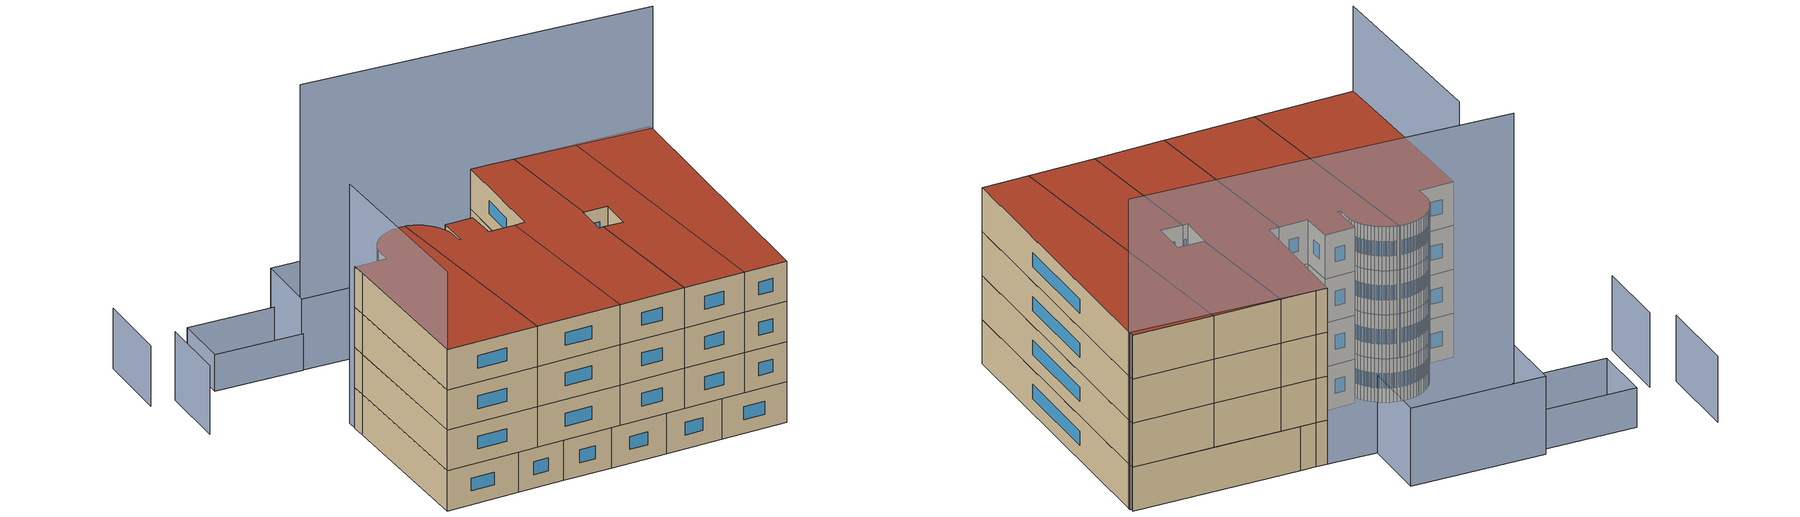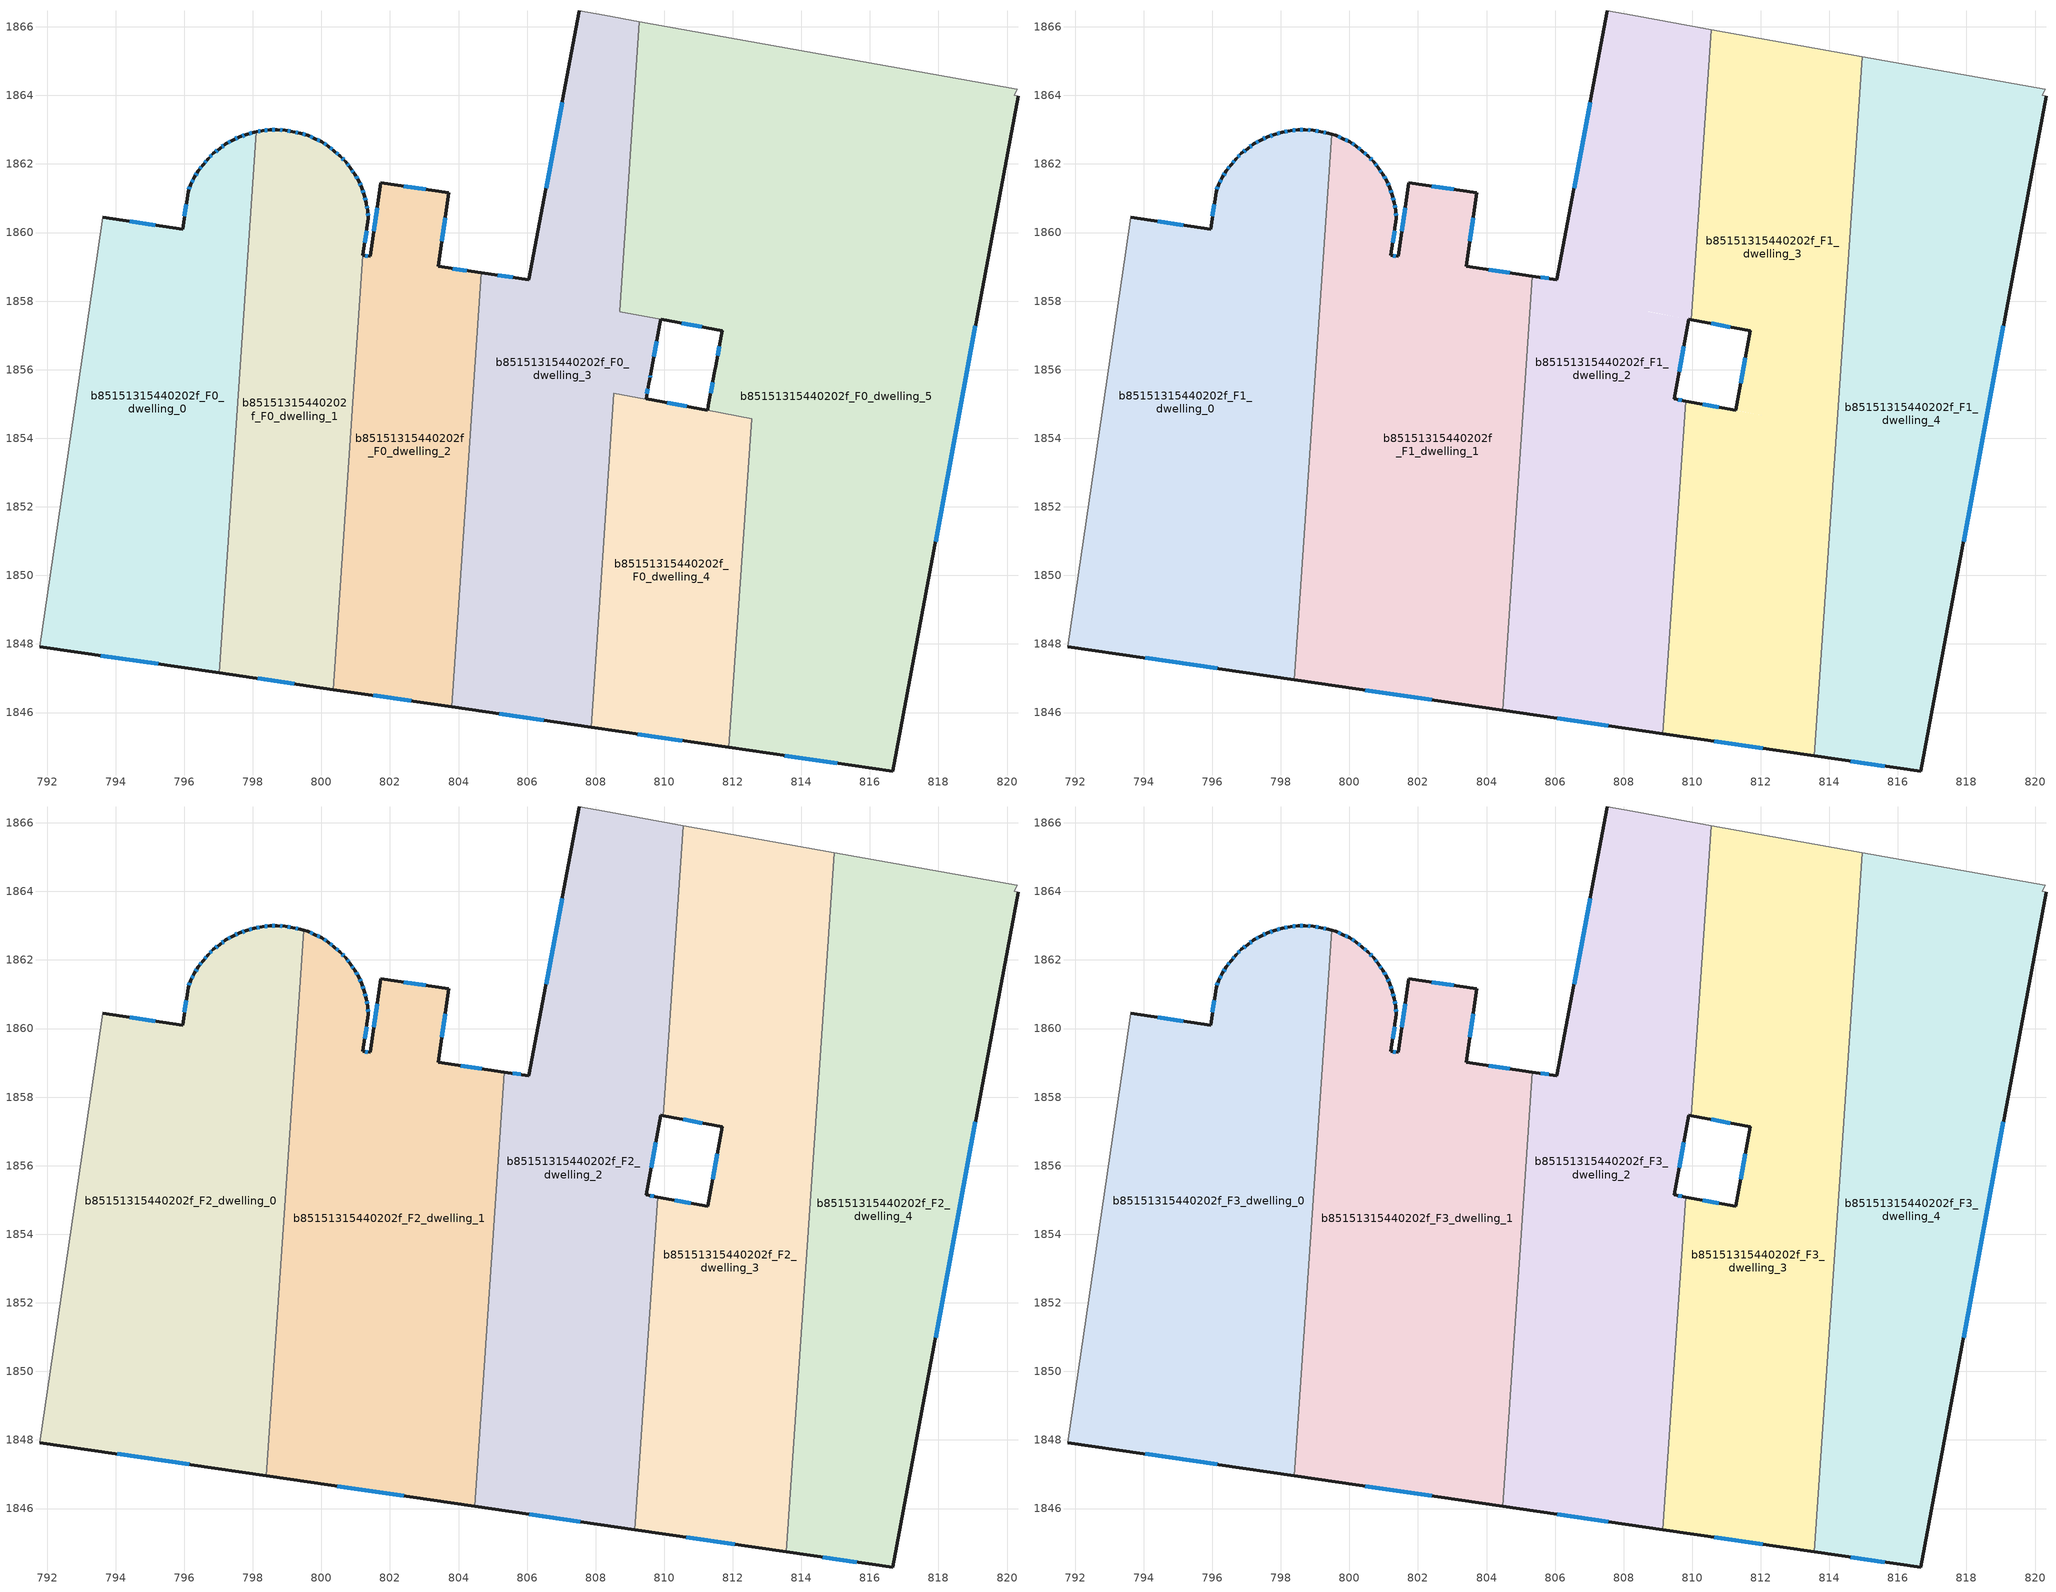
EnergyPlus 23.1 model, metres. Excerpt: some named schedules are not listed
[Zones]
b85151315440202f_F0_dwelling_0
 floor ground (EU_floor_Construction): 798.1,1862.94 797.02,1847.16 791.79,1847.92 793.48,1859.44 793.62,1860.44 795.95,1860.1 796.11,1861.19 796.19,1861.41 796.29,1861.61 796.41,1861.8 796.55,1861.98 796.69,1862.15 796.85,1862.31 797.03,1862.45 797.22,1862.58 797.41,1862.7 797.61,1862.79 797.83,1862.86 798.04,1862.93 z0
 wall outside (EU_wall_Construction): 798.1,1862.94 798.04,1862.93 797.83,1862.86 797.61,1862.79 797.41,1862.7 797.22,1862.58 797.03,1862.45 796.85,1862.31 796.69,1862.15 796.55,1861.98 796.41,1861.8 796.29,1861.61 796.19,1861.41 796.11,1861.19 795.95,1860.1 793.62,1860.44 / 791.79,1847.92 797.02,1847.16 z0:3
 wall to b85151315440202f_F0_dwelling_1 (EU_wall_Construction): 797.02,1847.16 798.1,1862.94 z0:3
 wall adiabatic (EU_wall_Construction): 793.62,1860.44 793.48,1859.44 791.79,1847.92 z0:3
 window (EU_Window_Construction): 796.06,1860.82 796,1860.47 / 796.16,1861.33 796.14,1861.27 / 796.26,1861.54 796.22,1861.47 / 796.37,1861.73 796.33,1861.67 / 796.5,1861.92 796.46,1861.86 / 796.64,1862.1 796.6,1862.04 / 796.8,1862.25 796.75,1862.21 / 796.97,1862.4 796.91,1862.36 / 797.15,1862.54 797.09,1862.5 / 797.35,1862.66 797.28,1862.62 / 797.55,1862.76 797.48,1862.73 / 797.76,1862.84 797.69,1862.82 / 797.97,1862.91 797.9,1862.89 / 793.57,1847.66 795.24,1847.42 / 795.16,1860.22 794.42,1860.33 z1.02:1.98
b85151315440202f_F0_dwelling_1
 floor ground (EU_floor_Construction): 800.55,1862.23 800.7,1862.06 800.85,1861.89 800.97,1861.7 801.08,1861.51 801.18,1861.3 801.25,1861.08 801.31,1860.87 801.31,1860.82 801.35,1860.64 801.37,1860.42 801.21,1859.33 800.34,1846.67 797.02,1847.16 798.1,1862.94 798.27,1862.97 798.49,1863 798.72,1863 798.94,1862.98 799.17,1862.95 799.39,1862.9 799.6,1862.83 799.81,1862.74 800.02,1862.64 800.2,1862.51 800.38,1862.38 z0
 wall outside (EU_wall_Construction): 801.21,1859.33 801.37,1860.42 801.35,1860.64 801.31,1860.82 801.31,1860.87 801.25,1861.08 801.18,1861.3 801.08,1861.51 800.97,1861.7 800.85,1861.89 800.7,1862.06 800.55,1862.23 800.38,1862.38 800.2,1862.51 800.02,1862.64 799.81,1862.74 799.6,1862.83 799.39,1862.9 799.17,1862.95 798.94,1862.98 798.72,1863 798.49,1863 798.27,1862.97 798.1,1862.94 / 797.02,1847.16 800.34,1846.67 z0:3
 wall to b85151315440202f_F0_dwelling_2 (EU_wall_Construction): 800.34,1846.67 801.21,1859.33 z0:3
 window (EU_Window_Construction): 798.41,1862.99 798.34,1862.98 / 798.64,1863 798.57,1863 / 798.86,1862.99 798.79,1862.99 / 799.09,1862.96 799.02,1862.97 / 799.32,1862.92 799.24,1862.93 / 799.53,1862.86 799.46,1862.88 / 799.74,1862.77 799.67,1862.8 / 799.95,1862.67 799.88,1862.71 / 800.14,1862.56 800.08,1862.6 / 800.32,1862.42 800.26,1862.47 / 800.49,1862.28 800.44,1862.33 / 800.65,1862.12 800.6,1862.17 / 800.8,1861.95 800.75,1862 / 800.93,1861.76 800.89,1861.82 / 801.05,1861.57 801.01,1861.64 / 801.15,1861.37 801.12,1861.44 / 801.23,1861.16 801.2,1861.23 / 801.29,1860.94 801.27,1861.01 / 801.34,1860.71 801.33,1860.76 / 801.36,1860.49 801.36,1860.57 / 801.27,1859.7 801.32,1860.05 / 798.15,1846.99 799.21,1846.84 / 798.21,1862.96 798.16,1862.95 z1.02:1.98
b85151315440202f_F0_dwelling_2
 floor ground (EU_floor_Construction): 803.72,1861.17 803.41,1859.01 804.67,1858.83 803.8,1846.17 800.34,1846.67 801.21,1859.33 801.42,1859.3 801.73,1861.46 z0
 wall outside (EU_wall_Construction): 804.67,1858.83 803.41,1859.01 803.72,1861.17 801.73,1861.46 801.42,1859.3 801.21,1859.33 / 800.34,1846.67 803.8,1846.17 z0:3
 wall to b85151315440202f_F0_dwelling_3 (EU_wall_Construction): 803.8,1846.17 804.67,1858.83 z0:3
 window (EU_Window_Construction): 801.62,1860.72 801.52,1860.04 / 803.04,1861.26 802.41,1861.36 / 803.51,1859.75 803.61,1860.43 / 804.24,1858.89 803.84,1858.95 / 801.52,1846.5 802.62,1846.34 / 801.35,1859.31 801.28,1859.32 z1.02:1.98
b85151315440202f_F0_dwelling_3
 floor ground (EU_floor_Construction): 809.28,1866.15 808.7,1857.7 809.9,1857.47 809.88,1857.32 809.61,1855.89 809.57,1855.72 809.55,1855.59 809.47,1855.14 808.53,1855.32 807.86,1845.57 803.8,1846.17 804.67,1858.83 806.05,1858.63 807.52,1866.47 808.26,1866.33 z0
 wall outside (EU_wall_Construction): 803.8,1846.17 807.86,1845.57 / 807.52,1866.47 806.05,1858.63 804.67,1858.83 / 809.47,1855.15 809.55,1855.59 809.57,1855.72 809.61,1855.89 809.88,1857.32 809.9,1857.47 z0:3
 wall to b85151315440202f_F0_dwelling_4 (EU_wall_Construction): 807.86,1845.57 808.53,1855.32 809.47,1855.14 z0:3
 wall adiabatic (EU_wall_Construction): 809.28,1866.15 808.26,1866.33 807.52,1866.47 z0:3
 wall to b85151315440202f_F0_dwelling_5 (EU_wall_Construction): 809.9,1857.47 808.7,1857.7 809.28,1866.15 z0:3
 window (EU_Window_Construction): 805.18,1845.96 806.48,1845.77 / 805.58,1858.7 805.14,1858.76 / 807.02,1863.8 806.55,1861.3 / 809.7,1856.37 809.78,1856.83 / 809.59,1855.77 809.6,1855.83 / 809.5,1855.3 809.52,1855.44 z1.02:1.98
b85151315440202f_F0_dwelling_4
 floor ground (EU_floor_Construction): 812.55,1854.57 811.89,1844.98 807.86,1845.57 808.53,1855.32 809.47,1855.15 z0
 wall outside (EU_wall_Construction): 807.86,1845.57 811.89,1844.98 / 811.26,1854.81 809.47,1855.15 z0:3
 wall to b85151315440202f_F0_dwelling_5 (EU_wall_Construction): 811.89,1844.98 812.55,1854.57 811.26,1854.81 z0:3
 window (EU_Window_Construction): 809.23,1845.37 810.52,1845.18 / 810.65,1854.93 810.08,1855.03 z1.02:1.98
b85151315440202f_F0_dwelling_5
 floor ground (EU_floor_Construction): 820.29,1864.17 820.21,1864 820.32,1863.97 816.67,1844.28 811.89,1844.98 812.55,1854.57 811.26,1854.81 811.29,1854.96 811.48,1855.97 811.5,1856.1 811.67,1856.99 811.7,1857.13 809.91,1857.47 808.7,1857.7 809.28,1866.15 z0
 wall outside (EU_wall_Construction): 809.91,1857.47 811.7,1857.13 811.67,1856.99 811.5,1856.1 811.48,1855.97 811.29,1854.96 811.26,1854.81 / 811.89,1844.98 816.67,1844.28 820.32,1863.97 z0:3
 wall adiabatic (EU_wall_Construction): 820.32,1863.97 820.21,1864 820.29,1864.17 809.28,1866.15 z0:3
 window (EU_Window_Construction): 811.42,1855.63 811.36,1855.31 / 811.61,1856.69 811.56,1856.4 / 810.52,1857.36 811.09,1857.25 / 817.91,1850.98 819.08,1857.28 / 813.52,1844.75 815.04,1844.52 z1.02:1.98
b85151315440202f_F1_dwelling_0
 floor to b85151315440202f_F0_dwelling_0 (EU_floor_Construction): 798.1,1862.94 797.02,1847.16 791.79,1847.92 793.48,1859.44 793.62,1860.44 795.95,1860.1 796.11,1861.19 796.19,1861.41 796.29,1861.61 796.41,1861.8 796.55,1861.98 796.69,1862.15 796.85,1862.31 797.03,1862.45 797.22,1862.58 797.41,1862.7 797.61,1862.79 797.83,1862.86 798.04,1862.93 z3
 floor to b85151315440202f_F0_dwelling_1 (EU_floor_Construction): 799.49,1862.87 798.4,1846.96 797.02,1847.16 798.1,1862.94 798.27,1862.97 798.49,1863 798.72,1863 798.94,1862.98 799.17,1862.95 799.39,1862.9 z3
 wall outside (EU_wall_Construction): 799.49,1862.87 799.39,1862.9 799.17,1862.95 798.94,1862.98 798.72,1863 798.49,1863 798.27,1862.97 798.04,1862.93 797.83,1862.86 797.61,1862.79 797.41,1862.7 797.22,1862.58 797.03,1862.45 796.85,1862.31 796.69,1862.15 796.55,1861.98 796.41,1861.8 796.29,1861.61 796.19,1861.41 796.11,1861.19 795.95,1860.1 793.62,1860.44 / 791.79,1847.92 798.4,1846.96 z3:6
 wall to b85151315440202f_F1_dwelling_1 (EU_wall_Construction): 798.4,1846.96 799.49,1862.87 z3:6
 wall adiabatic (EU_wall_Construction): 793.62,1860.44 793.48,1859.44 791.79,1847.92 z3:6
 window (EU_Window_Construction): 795.16,1860.22 794.42,1860.33 / 796.06,1860.82 796,1860.47 / 796.16,1861.33 796.14,1861.27 / 796.26,1861.54 796.22,1861.47 / 796.37,1861.73 796.33,1861.67 / 796.5,1861.92 796.46,1861.86 / 796.64,1862.1 796.6,1862.04 / 796.8,1862.25 796.75,1862.21 / 796.97,1862.4 796.91,1862.36 / 797.15,1862.54 797.09,1862.5 / 797.35,1862.66 797.28,1862.62 / 797.55,1862.76 797.48,1862.73 / 797.76,1862.84 797.69,1862.82 / 797.97,1862.91 797.9,1862.89 / 798.19,1862.96 798.12,1862.94 / 798.41,1862.99 798.34,1862.98 / 798.64,1863 798.57,1863 / 798.86,1862.99 798.79,1862.99 / 799.09,1862.96 799.02,1862.97 / 799.32,1862.92 799.24,1862.93 / 794.04,1847.59 796.15,1847.28 z4.02:4.98
b85151315440202f_F1_dwelling_1
 floor to b85151315440202f_F0_dwelling_1 (EU_floor_Construction): 800.55,1862.23 800.7,1862.06 800.85,1861.89 800.97,1861.7 801.08,1861.51 801.18,1861.3 801.25,1861.08 801.31,1860.87 801.31,1860.82 801.35,1860.64 801.37,1860.42 801.21,1859.33 800.34,1846.67 798.4,1846.96 799.49,1862.87 799.6,1862.83 799.81,1862.74 800.02,1862.64 800.2,1862.51 800.38,1862.38 z3
 floor to b85151315440202f_F0_dwelling_2 (EU_floor_Construction): 803.72,1861.17 803.41,1859.01 804.67,1858.83 803.8,1846.17 800.34,1846.67 801.21,1859.33 801.42,1859.3 801.73,1861.46 z3
 floor to b85151315440202f_F0_dwelling_3 (EU_floor_Construction): 805.34,1858.73 804.47,1846.07 803.8,1846.17 804.67,1858.83 z3
 wall outside (EU_wall_Construction): 805.34,1858.73 803.41,1859.01 803.72,1861.17 801.73,1861.46 801.42,1859.3 801.21,1859.33 801.37,1860.42 801.35,1860.64 801.31,1860.87 801.25,1861.08 801.18,1861.3 801.08,1861.51 800.97,1861.7 800.85,1861.89 800.7,1862.06 800.55,1862.23 800.38,1862.38 800.2,1862.51 800.02,1862.64 799.81,1862.74 799.6,1862.83 799.49,1862.87 / 798.4,1846.96 804.47,1846.07 z3:6
 wall to b85151315440202f_F1_dwelling_2 (EU_wall_Construction): 804.47,1846.07 805.34,1858.73 z3:6
 window (EU_Window_Construction): 799.74,1862.77 799.67,1862.8 / 799.95,1862.67 799.88,1862.71 / 800.14,1862.56 800.08,1862.6 / 800.32,1862.42 800.26,1862.47 / 800.49,1862.28 800.44,1862.33 / 800.65,1862.12 800.6,1862.17 / 800.8,1861.95 800.75,1862 / 800.93,1861.76 800.89,1861.82 / 801.05,1861.57 801.01,1861.64 / 801.15,1861.37 801.12,1861.44 / 801.23,1861.16 801.2,1861.23 / 801.29,1860.94 801.27,1861.01 / 801.33,1860.72 801.32,1860.79 / 801.36,1860.49 801.36,1860.57 / 801.27,1859.7 801.32,1860.05 / 801.35,1859.31 801.28,1859.32 / 801.62,1860.72 801.52,1860.04 / 803.04,1861.26 802.41,1861.36 / 803.51,1859.75 803.61,1860.43 / 804.68,1858.83 804.06,1858.92 / 800.46,1846.65 802.4,1846.37 z4.02:4.98
b85151315440202f_F1_dwelling_2
 floor to b85151315440202f_F0_dwelling_3 (EU_floor_Construction): 809.28,1866.15 808.7,1857.7 809.9,1857.47 809.88,1857.32 809.61,1855.89 809.57,1855.72 809.55,1855.6 809.47,1855.15 808.53,1855.32 807.87,1845.57 804.47,1846.07 805.34,1858.73 806.05,1858.63 807.52,1866.47 808.26,1866.33 z3
 floor to b85151315440202f_F0_dwelling_4 (EU_floor_Construction): 809.81,1855.08 809.15,1845.38 807.87,1845.57 808.53,1855.32 809.47,1855.15 z3
 floor to b85151315440202f_F0_dwelling_5 (EU_floor_Construction): 810.56,1865.92 809.97,1857.46 809.9,1857.47 808.7,1857.7 809.28,1866.15 z3
 wall outside (EU_wall_Construction): 809.81,1855.08 809.47,1855.15 809.9,1857.47 809.97,1857.46 / 804.47,1846.07 809.15,1845.38 / 807.52,1866.47 806.05,1858.63 805.34,1858.73 z3:6
 wall to b85151315440202f_F1_dwelling_3 (EU_wall_Construction): 809.15,1845.38 809.81,1855.08 / 809.97,1857.46 810.56,1865.92 z3:6
 wall adiabatic (EU_wall_Construction): 810.56,1865.92 808.26,1866.33 807.52,1866.47 z3:6
 window (EU_Window_Construction): 809.62,1855.94 809.76,1856.68 / 809.7,1855.1 809.59,1855.13 / 806.06,1845.84 807.55,1845.62 / 805.81,1858.66 805.58,1858.7 / 807.02,1863.8 806.55,1861.3 z4.02:4.98
b85151315440202f_F1_dwelling_3
 floor to b85151315440202f_F0_dwelling_5 (EU_floor_Construction): 814.96,1865.13 813.56,1844.74 811.89,1844.98 812.55,1854.57 811.26,1854.81 811.29,1854.96 811.48,1855.97 811.49,1856.05 811.7,1857.13 809.97,1857.46 810.56,1865.92 z3
 floor to b85151315440202f_F0_dwelling_4 (EU_floor_Construction): 812.55,1854.57 811.89,1844.98 809.15,1845.38 809.81,1855.08 z3
 wall outside (EU_wall_Construction): 809.97,1857.46 811.7,1857.13 811.26,1854.81 809.81,1855.08 / 809.15,1845.38 813.56,1844.74 z3:6
 wall adiabatic (EU_wall_Construction): 814.96,1865.13 810.56,1865.92 z3:6
 wall to b85151315440202f_F1_dwelling_4 (EU_wall_Construction): 813.56,1844.74 814.96,1865.13 z3:6
 window (EU_Window_Construction): 810.77,1854.9 810.31,1854.99 / 811.55,1856.34 811.41,1855.6 / 810.56,1857.35 811.11,1857.24 / 810.65,1845.16 812.06,1844.96 z4.02:4.98
b85151315440202f_F1_dwelling_4
 floor to b85151315440202f_F0_dwelling_5 (EU_floor_Construction): 820.29,1864.17 820.21,1864 820.32,1863.97 816.67,1844.28 813.56,1844.74 814.96,1865.13 z3
 wall outside (EU_wall_Construction): 813.56,1844.74 816.67,1844.28 820.32,1863.97 z3:6
 wall adiabatic (EU_wall_Construction): 820.32,1863.97 820.21,1864 820.29,1864.17 814.96,1865.13 z3:6
 window (EU_Window_Construction): 817.91,1850.98 819.08,1857.28 / 814.62,1844.58 815.61,1844.44 z4.02:4.98
b85151315440202f_F2_dwelling_0
 floor to b85151315440202f_F1_dwelling_0 (EU_floor_Construction): 799.49,1862.87 798.4,1846.96 791.79,1847.92 793.48,1859.44 793.62,1860.44 795.95,1860.1 796.11,1861.19 796.19,1861.41 796.29,1861.61 796.41,1861.8 796.55,1861.98 796.69,1862.15 796.85,1862.31 797.03,1862.45 797.22,1862.58 797.41,1862.7 797.61,1862.79 797.83,1862.86 798.04,1862.93 798.27,1862.97 798.49,1863 798.72,1863 798.94,1862.98 799.17,1862.95 799.39,1862.9 z6
 wall outside (EU_wall_Construction): 799.49,1862.87 799.39,1862.9 799.17,1862.95 798.94,1862.98 798.72,1863 798.49,1863 798.27,1862.97 798.04,1862.93 797.83,1862.86 797.61,1862.79 797.41,1862.7 797.22,1862.58 797.03,1862.45 796.85,1862.31 796.69,1862.15 796.55,1861.98 796.41,1861.8 796.29,1861.61 796.19,1861.41 796.11,1861.19 795.95,1860.1 793.62,1860.44 / 791.79,1847.92 798.4,1846.96 z6:9
 wall to b85151315440202f_F2_dwelling_1 (EU_wall_Construction): 798.4,1846.96 799.49,1862.87 z6:9
 wall adiabatic (EU_wall_Construction): 793.62,1860.44 793.48,1859.44 791.79,1847.92 z6:9
 window (EU_Window_Construction): 795.16,1860.22 794.42,1860.33 / 796.06,1860.82 796,1860.47 / 796.16,1861.33 796.14,1861.27 / 796.26,1861.54 796.22,1861.47 / 796.37,1861.73 796.33,1861.67 / 796.5,1861.92 796.46,1861.86 / 796.64,1862.1 796.6,1862.04 / 796.8,1862.25 796.75,1862.21 / 796.97,1862.4 796.91,1862.36 / 797.15,1862.54 797.09,1862.5 / 797.35,1862.66 797.28,1862.62 / 797.55,1862.76 797.48,1862.73 / 797.76,1862.84 797.69,1862.82 / 797.97,1862.91 797.9,1862.89 / 798.19,1862.96 798.12,1862.94 / 798.41,1862.99 798.34,1862.98 / 798.64,1863 798.57,1863 / 798.86,1862.99 798.79,1862.99 / 799.09,1862.96 799.02,1862.97 / 799.32,1862.92 799.24,1862.93 / 794.04,1847.59 796.15,1847.28 z7.02:7.98
b85151315440202f_F2_dwelling_1
 floor to b85151315440202f_F1_dwelling_1 (EU_floor_Construction): 803.72,1861.17 803.41,1859.01 805.34,1858.73 804.47,1846.07 798.4,1846.96 799.49,1862.87 799.6,1862.83 799.81,1862.74 800.02,1862.64 800.2,1862.51 800.38,1862.38 800.55,1862.23 800.7,1862.06 800.85,1861.89 800.97,1861.7 801.08,1861.51 801.18,1861.3 801.25,1861.08 801.31,1860.87 801.35,1860.64 801.37,1860.42 801.21,1859.33 801.42,1859.3 801.73,1861.46 z6
 wall outside (EU_wall_Construction): 805.34,1858.73 803.41,1859.01 803.72,1861.17 801.73,1861.46 801.42,1859.3 801.21,1859.33 801.37,1860.42 801.35,1860.64 801.31,1860.87 801.25,1861.08 801.18,1861.3 801.08,1861.51 800.97,1861.7 800.85,1861.89 800.7,1862.06 800.55,1862.23 800.38,1862.38 800.2,1862.51 800.02,1862.64 799.81,1862.74 799.6,1862.83 799.49,1862.87 / 798.4,1846.96 804.47,1846.07 z6:9
 wall to b85151315440202f_F2_dwelling_2 (EU_wall_Construction): 804.47,1846.07 805.34,1858.73 z6:9
 window (EU_Window_Construction): 799.74,1862.77 799.67,1862.8 / 799.95,1862.67 799.88,1862.71 / 800.14,1862.56 800.08,1862.6 / 800.32,1862.42 800.26,1862.47 / 800.49,1862.28 800.44,1862.33 / 800.65,1862.12 800.6,1862.17 / 800.8,1861.95 800.75,1862 / 800.93,1861.76 800.89,1861.82 / 801.05,1861.57 801.01,1861.64 / 801.15,1861.37 801.12,1861.44 / 801.23,1861.16 801.2,1861.23 / 801.29,1860.94 801.27,1861.01 / 801.33,1860.72 801.32,1860.79 / 801.36,1860.49 801.36,1860.57 / 801.27,1859.7 801.32,1860.05 / 801.35,1859.31 801.28,1859.32 / 801.62,1860.72 801.52,1860.04 / 803.04,1861.26 802.41,1861.36 / 803.51,1859.75 803.61,1860.43 / 804.68,1858.83 804.06,1858.92 / 800.46,1846.65 802.4,1846.37 z7.02:7.98
b85151315440202f_F2_dwelling_2
 floor to b85151315440202f_F1_dwelling_2 (EU_floor_Construction): 810.56,1865.92 809.97,1857.46 809.9,1857.47 809.47,1855.15 809.81,1855.08 809.15,1845.38 804.47,1846.07 805.34,1858.73 806.05,1858.63 807.52,1866.47 808.26,1866.33 z6
 wall outside (EU_wall_Construction): 809.81,1855.08 809.47,1855.15 809.9,1857.47 809.97,1857.46 / 804.47,1846.07 809.15,1845.38 / 807.52,1866.47 806.05,1858.63 805.34,1858.73 z6:9
 wall to b85151315440202f_F2_dwelling_3 (EU_wall_Construction): 809.15,1845.38 809.81,1855.08 / 809.97,1857.46 810.56,1865.92 z6:9
 wall adiabatic (EU_wall_Construction): 810.56,1865.92 808.26,1866.33 807.52,1866.47 z6:9
 window (EU_Window_Construction): 809.62,1855.94 809.76,1856.68 / 809.7,1855.1 809.59,1855.13 / 806.06,1845.84 807.55,1845.62 / 805.81,1858.66 805.58,1858.7 / 807.02,1863.8 806.55,1861.3 z7.02:7.98
b85151315440202f_F2_dwelling_3
 floor to b85151315440202f_F1_dwelling_3 (EU_floor_Construction): 814.96,1865.13 813.56,1844.74 809.15,1845.38 809.81,1855.08 811.26,1854.81 811.7,1857.13 809.97,1857.46 810.56,1865.92 z6
 wall outside (EU_wall_Construction): 809.97,1857.46 811.7,1857.13 811.26,1854.81 809.81,1855.08 / 809.15,1845.38 813.56,1844.74 z6:9
 wall adiabatic (EU_wall_Construction): 814.96,1865.13 810.56,1865.92 z6:9
 wall to b85151315440202f_F2_dwelling_4 (EU_wall_Construction): 813.56,1844.74 814.96,1865.13 z6:9
 window (EU_Window_Construction): 810.77,1854.9 810.31,1854.99 / 811.55,1856.34 811.41,1855.6 / 810.56,1857.35 811.11,1857.24 / 810.65,1845.16 812.06,1844.96 z7.02:7.98
b85151315440202f_F2_dwelling_4
 floor to b85151315440202f_F1_dwelling_4 (EU_floor_Construction): 820.29,1864.17 820.21,1864 820.32,1863.97 816.67,1844.28 813.56,1844.74 814.96,1865.13 z6
 wall outside (EU_wall_Construction): 813.56,1844.74 816.67,1844.28 820.32,1863.97 z6:9
 wall adiabatic (EU_wall_Construction): 820.32,1863.97 820.21,1864 820.29,1864.17 814.96,1865.13 z6:9
 window (EU_Window_Construction): 817.91,1850.98 819.08,1857.28 / 814.62,1844.58 815.61,1844.44 z7.02:7.98
b85151315440202f_F3_dwelling_0
 floor to b85151315440202f_F2_dwelling_0 (EU_floor_Construction): 799.49,1862.87 798.4,1846.96 791.79,1847.92 793.48,1859.44 793.62,1860.44 795.95,1860.1 796.11,1861.19 796.19,1861.41 796.29,1861.61 796.41,1861.8 796.55,1861.98 796.69,1862.15 796.85,1862.31 797.03,1862.45 797.22,1862.58 797.41,1862.7 797.61,1862.79 797.83,1862.86 798.04,1862.93 798.27,1862.97 798.49,1863 798.72,1863 798.94,1862.98 799.17,1862.95 799.39,1862.9 z9
 wall outside (EU_wall_Construction): 799.49,1862.87 799.39,1862.9 799.17,1862.95 798.94,1862.98 798.72,1863 798.49,1863 798.27,1862.97 798.04,1862.93 797.83,1862.86 797.61,1862.79 797.41,1862.7 797.22,1862.58 797.03,1862.45 796.85,1862.31 796.69,1862.15 796.55,1861.98 796.41,1861.8 796.29,1861.61 796.19,1861.41 796.11,1861.19 795.95,1860.1 793.62,1860.44 / 791.79,1847.92 798.4,1846.96 z9:12
 wall to b85151315440202f_F3_dwelling_1 (EU_wall_Construction): 798.4,1846.96 799.49,1862.87 z9:12
 wall adiabatic (EU_wall_Construction): 793.62,1860.44 793.48,1859.44 791.79,1847.92 z9:12
 window (EU_Window_Construction): 795.16,1860.22 794.42,1860.33 / 796.06,1860.82 796,1860.47 / 796.16,1861.33 796.14,1861.27 / 796.26,1861.54 796.22,1861.47 / 796.37,1861.73 796.33,1861.67 / 796.5,1861.92 796.46,1861.86 / 796.64,1862.1 796.6,1862.04 / 796.8,1862.25 796.75,1862.21 / 796.97,1862.4 796.91,1862.36 / 797.15,1862.54 797.09,1862.5 / 797.35,1862.66 797.28,1862.62 / 797.55,1862.76 797.48,1862.73 / 797.76,1862.84 797.69,1862.82 / 797.97,1862.91 797.9,1862.89 / 798.19,1862.96 798.12,1862.94 / 798.41,1862.99 798.34,1862.98 / 798.64,1863 798.57,1863 / 798.86,1862.99 798.79,1862.99 / 799.09,1862.96 799.02,1862.97 / 799.32,1862.92 799.24,1862.93 / 794.04,1847.59 796.15,1847.28 z10.02:10.98
 roof outside (EU_roof_Construction): 798.4,1846.96 799.49,1862.87 799.39,1862.9 799.17,1862.95 798.94,1862.98 798.72,1863 798.49,1863 798.27,1862.97 798.04,1862.93 797.83,1862.86 797.61,1862.79 797.41,1862.7 797.22,1862.58 797.03,1862.45 796.85,1862.31 796.69,1862.15 796.55,1861.98 796.41,1861.8 796.29,1861.61 796.19,1861.41 796.11,1861.19 795.95,1860.1 793.62,1860.44 793.48,1859.44 791.79,1847.92 z12
b85151315440202f_F3_dwelling_1
 floor to b85151315440202f_F2_dwelling_1 (EU_floor_Construction): 803.72,1861.17 803.41,1859.01 805.34,1858.73 804.47,1846.07 798.4,1846.96 799.49,1862.87 799.6,1862.83 799.81,1862.74 800.02,1862.64 800.2,1862.51 800.38,1862.38 800.55,1862.23 800.7,1862.06 800.85,1861.89 800.97,1861.7 801.08,1861.51 801.18,1861.3 801.25,1861.08 801.31,1860.87 801.35,1860.64 801.37,1860.42 801.21,1859.33 801.42,1859.3 801.73,1861.46 z9
 wall outside (EU_wall_Construction): 805.34,1858.73 803.41,1859.01 803.72,1861.17 801.73,1861.46 801.42,1859.3 801.21,1859.33 801.37,1860.42 801.35,1860.64 801.31,1860.87 801.25,1861.08 801.18,1861.3 801.08,1861.51 800.97,1861.7 800.85,1861.89 800.7,1862.06 800.55,1862.23 800.38,1862.38 800.2,1862.51 800.02,1862.64 799.81,1862.74 799.6,1862.83 799.49,1862.87 / 798.4,1846.96 804.47,1846.07 z9:12
 wall to b85151315440202f_F3_dwelling_2 (EU_wall_Construction): 804.47,1846.07 805.34,1858.73 z9:12
 window (EU_Window_Construction): 799.74,1862.77 799.67,1862.8 / 799.95,1862.67 799.88,1862.71 / 800.14,1862.56 800.08,1862.6 / 800.32,1862.42 800.26,1862.47 / 800.49,1862.28 800.44,1862.33 / 800.65,1862.12 800.6,1862.17 / 800.8,1861.95 800.75,1862 / 800.93,1861.76 800.89,1861.82 / 801.05,1861.57 801.01,1861.64 / 801.15,1861.37 801.12,1861.44 / 801.23,1861.16 801.2,1861.23 / 801.29,1860.94 801.27,1861.01 / 801.33,1860.72 801.32,1860.79 / 801.36,1860.49 801.36,1860.57 / 801.27,1859.7 801.32,1860.05 / 801.35,1859.31 801.28,1859.32 / 801.62,1860.72 801.52,1860.04 / 803.04,1861.26 802.41,1861.36 / 803.51,1859.75 803.61,1860.43 / 804.68,1858.83 804.06,1858.92 / 800.46,1846.65 802.4,1846.37 z10.02:10.98
 roof outside (EU_roof_Construction): 804.47,1846.07 805.34,1858.73 803.41,1859.01 803.72,1861.17 801.73,1861.46 801.42,1859.3 801.21,1859.33 801.37,1860.42 801.35,1860.64 801.31,1860.87 801.25,1861.08 801.18,1861.3 801.08,1861.51 800.97,1861.7 800.85,1861.89 800.7,1862.06 800.55,1862.23 800.38,1862.38 800.2,1862.51 800.02,1862.64 799.81,1862.74 799.6,1862.83 799.49,1862.87 798.4,1846.96 z12
b85151315440202f_F3_dwelling_2
 floor to b85151315440202f_F2_dwelling_2 (EU_floor_Construction): 810.56,1865.92 809.97,1857.46 809.9,1857.47 809.47,1855.15 809.81,1855.08 809.15,1845.38 804.47,1846.07 805.34,1858.73 806.05,1858.63 807.52,1866.47 808.26,1866.33 z9
 wall outside (EU_wall_Construction): 809.81,1855.08 809.47,1855.15 809.9,1857.47 809.97,1857.46 / 804.47,1846.07 809.15,1845.38 / 807.52,1866.47 806.05,1858.63 805.34,1858.73 z9:12
 wall to b85151315440202f_F3_dwelling_3 (EU_wall_Construction): 809.15,1845.38 809.81,1855.08 / 809.97,1857.46 810.56,1865.92 z9:12
 wall adiabatic (EU_wall_Construction): 810.56,1865.92 808.26,1866.33 807.52,1866.47 z9:12
 window (EU_Window_Construction): 809.62,1855.94 809.76,1856.68 / 809.7,1855.1 809.59,1855.13 / 806.06,1845.84 807.55,1845.62 / 805.81,1858.66 805.58,1858.7 / 807.02,1863.8 806.55,1861.3 z10.02:10.98
 roof outside (EU_roof_Construction): 809.15,1845.38 809.81,1855.08 809.47,1855.15 809.9,1857.47 809.97,1857.46 810.56,1865.92 808.26,1866.33 807.52,1866.47 806.05,1858.63 805.34,1858.73 804.47,1846.07 z12
b85151315440202f_F3_dwelling_3
 floor to b85151315440202f_F2_dwelling_3 (EU_floor_Construction): 814.96,1865.13 813.56,1844.74 809.15,1845.38 809.81,1855.08 811.26,1854.81 811.7,1857.13 809.97,1857.46 810.56,1865.92 z9
 wall outside (EU_wall_Construction): 809.97,1857.46 811.7,1857.13 811.26,1854.81 809.81,1855.08 / 809.15,1845.38 813.56,1844.74 z9:12
 wall adiabatic (EU_wall_Construction): 814.96,1865.13 810.56,1865.92 z9:12
 wall to b85151315440202f_F3_dwelling_4 (EU_wall_Construction): 813.56,1844.74 814.96,1865.13 z9:12
 window (EU_Window_Construction): 810.77,1854.9 810.31,1854.99 / 811.55,1856.34 811.41,1855.6 / 810.56,1857.35 811.11,1857.24 / 810.65,1845.16 812.06,1844.96 z10.02:10.98
 roof outside (EU_roof_Construction): 813.56,1844.74 814.96,1865.13 810.56,1865.92 809.97,1857.46 811.7,1857.13 811.26,1854.81 809.81,1855.08 809.15,1845.38 z12
b85151315440202f_F3_dwelling_4
 floor to b85151315440202f_F2_dwelling_4 (EU_floor_Construction): 820.29,1864.17 820.21,1864 820.32,1863.97 816.67,1844.28 813.56,1844.74 814.96,1865.13 z9
 wall outside (EU_wall_Construction): 813.56,1844.74 816.67,1844.28 820.32,1863.97 z9:12
 wall adiabatic (EU_wall_Construction): 820.32,1863.97 820.21,1864 820.29,1864.17 814.96,1865.13 z9:12
 window (EU_Window_Construction): 817.91,1850.98 819.08,1857.28 / 814.62,1844.58 815.61,1844.44 z10.02:10.98
 roof outside (EU_roof_Construction): 816.67,1844.28 820.32,1863.97 820.21,1864 820.29,1864.17 814.96,1865.13 813.56,1844.74 z12
shading: 793.74,1861.15 791.79,1847.92 z0:17.8; 786.45,1870.39 785.52,1865.39 z0:5.1; 820.29,1863.81 795.54,1869 z0:21.1; 804.3,1867.06 795.47,1868.71 / 795.47,1868.71 796.32,1873.26 / 796.32,1873.26 805.15,1871.61 / 805.15,1871.61 804.3,1867.06 z0:5.3; 790,1873.86 796.31,1872.69 / 796.31,1872.69 795.56,1868.69 / 795.56,1868.69 789.25,1869.86 / 789.25,1869.86 790,1873.86 z0:2.7; 785.74,1876.22 784.71,1870.71 z0:4.5
[Building]
EU S2 Campaign: North Axis=0; Terrain=City; Solar Distribution=FullExterior
[Site:Location]
Vienna: Latitude=48; Longitude=16.5; Time Zone=1; Elevation=183
[SizingPeriod:WeatherFileDays]
AnnualSizingPeriod: Begin Month=1; Begin Day of Month=1; End Month=12; End Day of Month=31; Day of Week for Start Day=Monday; Use Weather File Daylight Saving Period=No; Use Weather File Rain and Snow Indicators=No
[MATERIAL]
EU_InternalMass_Material: Roughness=MediumRough; Thickness=0.1; Conductivity=1; Density=1800; Specific Heat=900; Thermal Absorptance=0.9; Solar Absorptance=0.7; Visible Absorptance=0.7
[MATERIAL:NOMASS] Roughness=MediumRough; Thermal Absorptance=0.9; Solar Absorptance=0.7; Visible Absorptance=0.7
Name | Thermal Resistance
EU_wall_NoMass | 0.942466
EU_roof_NoMass | 0.551687
EU_floor_NoMass | 0.66527
[WINDOWMATERIAL:SIMPLEGLAZINGSYSTEM]
EU_Window_SimpleGlazing: UFactor=2.03367; Solar Heat Gain Coefficient=0.65; Visible Transmittance=0.65
[CONSTRUCTION]
EU_wall_Construction: EU_wall_NoMass
EU_roof_Construction: EU_roof_NoMass
EU_floor_Construction: EU_floor_NoMass
EU_Window_Construction: EU_Window_SimpleGlazing
EU_InternalMass_Construction: EU_InternalMass_Material
[ZONE] Type=1; Multiplier=1; Ceiling Height=autocalculate; Floor Area=autocalculate; Part of Total Floor Area=Yes
Name | Volume
b85151315440202f_F0_dwelling_0 | 195.71
b85151315440202f_F1_dwelling_0; b85151315440202f_F2_dwelling_0; b85151315440202f_F3_dwelling_0 | 262.271
b85151315440202f_F0_dwelling_1 | 157.476
b85151315440202f_F1_dwelling_1; b85151315440202f_F2_dwelling_1; b85151315440202f_F3_dwelling_1 | 262.278
b85151315440202f_F0_dwelling_2 | 145.729
b85151315440202f_F1_dwelling_2; b85151315440202f_F2_dwelling_2; b85151315440202f_F3_dwelling_2 | 262.291
b85151315440202f_F0_dwelling_3 | 217.317
b85151315440202f_F1_dwelling_3; b85151315440202f_F2_dwelling_3; b85151315440202f_F3_dwelling_3 | 262.23
b85151315440202f_F0_dwelling_4 | 117.896
b85151315440202f_F1_dwelling_4; b85151315440202f_F2_dwelling_4; b85151315440202f_F3_dwelling_4 | 262.298
b85151315440202f_F0_dwelling_5 | 477.248
[INTERNALMASS] Construction=EU_InternalMass_Construction
Name | Zone or ZoneList | Surface Area
b85151315440202f_F0_dwelling_0_EU_InternalMass | b85151315440202f_F0_dwelling_0 | 65.2428
b85151315440202f_F0_dwelling_1_EU_InternalMass | b85151315440202f_F0_dwelling_1 | 52.4887
b85151315440202f_F0_dwelling_2_EU_InternalMass | b85151315440202f_F0_dwelling_2 | 48.576
b85151315440202f_F0_dwelling_3_EU_InternalMass | b85151315440202f_F0_dwelling_3 | 72.4392
b85151315440202f_F0_dwelling_4_EU_InternalMass | b85151315440202f_F0_dwelling_4 | 39.3014
b85151315440202f_F0_dwelling_5_EU_InternalMass | b85151315440202f_F0_dwelling_5 | 159.088
b85151315440202f_F1_dwelling_0_EU_InternalMass | b85151315440202f_F1_dwelling_0 | 87.4229
b85151315440202f_F1_dwelling_1_EU_InternalMass | b85151315440202f_F1_dwelling_1 | 87.4254
b85151315440202f_F1_dwelling_2_EU_InternalMass | b85151315440202f_F1_dwelling_2 | 87.4309
b85151315440202f_F1_dwelling_3_EU_InternalMass | b85151315440202f_F1_dwelling_3 | 87.4095
b85151315440202f_F1_dwelling_4_EU_InternalMass | b85151315440202f_F1_dwelling_4 | 87.4326
b85151315440202f_F2_dwelling_0_EU_InternalMass | b85151315440202f_F2_dwelling_0 | 87.4229
b85151315440202f_F2_dwelling_1_EU_InternalMass | b85151315440202f_F2_dwelling_1 | 87.4254
b85151315440202f_F2_dwelling_2_EU_InternalMass | b85151315440202f_F2_dwelling_2 | 87.4309
b85151315440202f_F2_dwelling_3_EU_InternalMass | b85151315440202f_F2_dwelling_3 | 87.4095
b85151315440202f_F2_dwelling_4_EU_InternalMass | b85151315440202f_F2_dwelling_4 | 87.4326
b85151315440202f_F3_dwelling_0_EU_InternalMass | b85151315440202f_F3_dwelling_0 | 87.4229
b85151315440202f_F3_dwelling_1_EU_InternalMass | b85151315440202f_F3_dwelling_1 | 87.4254
b85151315440202f_F3_dwelling_2_EU_InternalMass | b85151315440202f_F3_dwelling_2 | 87.4309
b85151315440202f_F3_dwelling_3_EU_InternalMass | b85151315440202f_F3_dwelling_3 | 87.4095
b85151315440202f_F3_dwelling_4_EU_InternalMass | b85151315440202f_F3_dwelling_4 | 87.4326
[OTHEREQUIPMENT] Fuel Type=Electricity; Design Level Calculation Method=Watts/Area; Power per Zone Floor Area=1; Fraction Latent=0; Fraction Radiant=0; Fraction Lost=0; Carbon Dioxide Generation Rate=0; EndUse Subcategory=EU_Step8_InternalGains
Name | Zone or ZoneList or Space or SpaceList | Schedule
EU_Step8_InternalGain_b85151315440202f_F0_dwelling_0_f000 | b85151315440202f_F0_dwelling_0 | EU_Step8_GainSchedule_b85151315440202f_F0_dwelling_0_f000
EU_Step8_InternalGain_b85151315440202f_F0_dwelling_1_f000 | b85151315440202f_F0_dwelling_1 | EU_Step8_GainSchedule_b85151315440202f_F0_dwelling_1_f000
EU_Step8_InternalGain_b85151315440202f_F0_dwelling_2_f000 | b85151315440202f_F0_dwelling_2 | EU_Step8_GainSchedule_b85151315440202f_F0_dwelling_2_f000
EU_Step8_InternalGain_b85151315440202f_F0_dwelling_3_f000 | b85151315440202f_F0_dwelling_3 | EU_Step8_GainSchedule_b85151315440202f_F0_dwelling_3_f000
EU_Step8_InternalGain_b85151315440202f_F0_dwelling_4_f000 | b85151315440202f_F0_dwelling_4 | EU_Step8_GainSchedule_b85151315440202f_F0_dwelling_4_f000
EU_Step8_InternalGain_b85151315440202f_F0_dwelling_5_f000 | b85151315440202f_F0_dwelling_5 | EU_Step8_GainSchedule_b85151315440202f_F0_dwelling_5_f000
EU_Step8_InternalGain_b85151315440202f_F1_dwelling_0_f000 | b85151315440202f_F1_dwelling_0 | EU_Step8_GainSchedule_b85151315440202f_F1_dwelling_0_f000
EU_Step8_InternalGain_b85151315440202f_F1_dwelling_1_f000 | b85151315440202f_F1_dwelling_1 | EU_Step8_GainSchedule_b85151315440202f_F1_dwelling_1_f000
EU_Step8_InternalGain_b85151315440202f_F1_dwelling_2_f000 | b85151315440202f_F1_dwelling_2 | EU_Step8_GainSchedule_b85151315440202f_F1_dwelling_2_f000
EU_Step8_InternalGain_b85151315440202f_F1_dwelling_3_f000 | b85151315440202f_F1_dwelling_3 | EU_Step8_GainSchedule_b85151315440202f_F1_dwelling_3_f000
EU_Step8_InternalGain_b85151315440202f_F1_dwelling_4_f000 | b85151315440202f_F1_dwelling_4 | EU_Step8_GainSchedule_b85151315440202f_F1_dwelling_4_f000
EU_Step8_InternalGain_b85151315440202f_F2_dwelling_0_f000 | b85151315440202f_F2_dwelling_0 | EU_Step8_GainSchedule_b85151315440202f_F2_dwelling_0_f000
EU_Step8_InternalGain_b85151315440202f_F2_dwelling_1_f000 | b85151315440202f_F2_dwelling_1 | EU_Step8_GainSchedule_b85151315440202f_F2_dwelling_1_f000
EU_Step8_InternalGain_b85151315440202f_F2_dwelling_2_f000 | b85151315440202f_F2_dwelling_2 | EU_Step8_GainSchedule_b85151315440202f_F2_dwelling_2_f000
EU_Step8_InternalGain_b85151315440202f_F2_dwelling_3_f000 | b85151315440202f_F2_dwelling_3 | EU_Step8_GainSchedule_b85151315440202f_F2_dwelling_3_f000
EU_Step8_InternalGain_b85151315440202f_F2_dwelling_4_f000 | b85151315440202f_F2_dwelling_4 | EU_Step8_GainSchedule_b85151315440202f_F2_dwelling_4_f000
EU_Step8_InternalGain_b85151315440202f_F3_dwelling_0_f000 | b85151315440202f_F3_dwelling_0 | EU_Step8_GainSchedule_b85151315440202f_F3_dwelling_0_f000
EU_Step8_InternalGain_b85151315440202f_F3_dwelling_1_f000 | b85151315440202f_F3_dwelling_1 | EU_Step8_GainSchedule_b85151315440202f_F3_dwelling_1_f000
EU_Step8_InternalGain_b85151315440202f_F3_dwelling_2_f000 | b85151315440202f_F3_dwelling_2 | EU_Step8_GainSchedule_b85151315440202f_F3_dwelling_2_f000
EU_Step8_InternalGain_b85151315440202f_F3_dwelling_3_f000 | b85151315440202f_F3_dwelling_3 | EU_Step8_GainSchedule_b85151315440202f_F3_dwelling_3_f000
EU_Step8_InternalGain_b85151315440202f_F3_dwelling_4_f000 | b85151315440202f_F3_dwelling_4 | EU_Step8_GainSchedule_b85151315440202f_F3_dwelling_4_f000
[ZONEVENTILATION:DESIGNFLOWRATE] Schedule=EU_AlwaysOn; Design Flow Rate Calculation Method=AirChanges/Hour; Air Changes per Hour=0.530523; Ventilation Type=Natural; Fan Pressure Rise=0; Fan Total Efficiency=1; Constant Term Coefficient=1; Temperature Term Coefficient=0; Velocity Term Coefficient=0; Velocity Squared Term Coefficient=0; Minimum Indoor Temperature=-100; Maximum Indoor Temperature=100; Delta Temperature=-100; Minimum Outdoor Temperature=-100; Maximum Outdoor Temperature=100; Maximum Wind Speed=40
Name | Zone or ZoneList or Space or SpaceList
EU_ConstantAir_b85151315440202f_F0_dwelling_0 | b85151315440202f_F0_dwelling_0
EU_ConstantAir_b85151315440202f_F0_dwelling_1 | b85151315440202f_F0_dwelling_1
EU_ConstantAir_b85151315440202f_F0_dwelling_2 | b85151315440202f_F0_dwelling_2
EU_ConstantAir_b85151315440202f_F0_dwelling_3 | b85151315440202f_F0_dwelling_3
EU_ConstantAir_b85151315440202f_F0_dwelling_4 | b85151315440202f_F0_dwelling_4
EU_ConstantAir_b85151315440202f_F0_dwelling_5 | b85151315440202f_F0_dwelling_5
EU_ConstantAir_b85151315440202f_F1_dwelling_0 | b85151315440202f_F1_dwelling_0
EU_ConstantAir_b85151315440202f_F1_dwelling_1 | b85151315440202f_F1_dwelling_1
EU_ConstantAir_b85151315440202f_F1_dwelling_2 | b85151315440202f_F1_dwelling_2
EU_ConstantAir_b85151315440202f_F1_dwelling_3 | b85151315440202f_F1_dwelling_3
EU_ConstantAir_b85151315440202f_F1_dwelling_4 | b85151315440202f_F1_dwelling_4
EU_ConstantAir_b85151315440202f_F2_dwelling_0 | b85151315440202f_F2_dwelling_0
EU_ConstantAir_b85151315440202f_F2_dwelling_1 | b85151315440202f_F2_dwelling_1
EU_ConstantAir_b85151315440202f_F2_dwelling_2 | b85151315440202f_F2_dwelling_2
EU_ConstantAir_b85151315440202f_F2_dwelling_3 | b85151315440202f_F2_dwelling_3
EU_ConstantAir_b85151315440202f_F2_dwelling_4 | b85151315440202f_F2_dwelling_4
EU_ConstantAir_b85151315440202f_F3_dwelling_0 | b85151315440202f_F3_dwelling_0
EU_ConstantAir_b85151315440202f_F3_dwelling_1 | b85151315440202f_F3_dwelling_1
EU_ConstantAir_b85151315440202f_F3_dwelling_2 | b85151315440202f_F3_dwelling_2
EU_ConstantAir_b85151315440202f_F3_dwelling_3 | b85151315440202f_F3_dwelling_3
EU_ConstantAir_b85151315440202f_F3_dwelling_4 | b85151315440202f_F3_dwelling_4
[HVACTEMPLATE:THERMOSTAT] Constant Heating Setpoint=20; Constant Cooling Setpoint=50
EU_HeatOnly_b85151315440202f_F0_dwelling_0; EU_HeatOnly_b85151315440202f_F0_dwelling_1; EU_HeatOnly_b85151315440202f_F0_dwelling_2; EU_HeatOnly_b85151315440202f_F0_dwelling_3; EU_HeatOnly_b85151315440202f_F0_dwelling_4; EU_HeatOnly_b85151315440202f_F0_dwelling_5; EU_HeatOnly_b85151315440202f_F1_dwelling_0; EU_HeatOnly_b85151315440202f_F1_dwelling_1; EU_HeatOnly_b85151315440202f_F1_dwelling_2; EU_HeatOnly_b85151315440202f_F1_dwelling_3; EU_HeatOnly_b85151315440202f_F1_dwelling_4; EU_HeatOnly_b85151315440202f_F2_dwelling_0; EU_HeatOnly_b85151315440202f_F2_dwelling_1; EU_HeatOnly_b85151315440202f_F2_dwelling_2; EU_HeatOnly_b85151315440202f_F2_dwelling_3; EU_HeatOnly_b85151315440202f_F2_dwelling_4; EU_HeatOnly_b85151315440202f_F3_dwelling_0; EU_HeatOnly_b85151315440202f_F3_dwelling_1; EU_HeatOnly_b85151315440202f_F3_dwelling_2; EU_HeatOnly_b85151315440202f_F3_dwelling_3; EU_HeatOnly_b85151315440202f_F3_dwelling_4
[HVACTEMPLATE:ZONE:IDEALLOADSAIRSYSTEM] System Availability Schedule=EU_AlwaysOn; Maximum Heating Supply Air Temperature=50; Minimum Cooling Supply Air Temperature=13; Maximum Heating Supply Air Humidity Ratio=0.0156; Minimum Cooling Supply Air Humidity Ratio=0.0077; Heating Limit=NoLimit; Cooling Limit=NoLimit; Heating Availability Schedule=EU_AlwaysOn; Cooling Availability Schedule=EU_CoolingOff; Dehumidification Control Type=ConstantSensibleHeatRatio; Cooling Sensible Heat Ratio=0.7; Dehumidification Setpoint=60; Humidification Control Type=None; Humidification Setpoint=30; Outdoor Air Method=None; Outdoor Air Flow Rate per Person=0.00944; Outdoor Air Flow Rate per Zone Floor Area=0; Outdoor Air Flow Rate per Zone=0; Demand Controlled Ventilation Type=None; Outdoor Air Economizer Type=NoEconomizer; Heat Recovery Type=None; Sensible Heat Recovery Effectiveness=0.7; Latent Heat Recovery Effectiveness=0.65
Name | Template Thermostat
b85151315440202f_F0_dwelling_0 | EU_HeatOnly_b85151315440202f_F0_dwelling_0
b85151315440202f_F0_dwelling_1 | EU_HeatOnly_b85151315440202f_F0_dwelling_1
b85151315440202f_F0_dwelling_2 | EU_HeatOnly_b85151315440202f_F0_dwelling_2
b85151315440202f_F0_dwelling_3 | EU_HeatOnly_b85151315440202f_F0_dwelling_3
b85151315440202f_F0_dwelling_4 | EU_HeatOnly_b85151315440202f_F0_dwelling_4
b85151315440202f_F0_dwelling_5 | EU_HeatOnly_b85151315440202f_F0_dwelling_5
b85151315440202f_F1_dwelling_0 | EU_HeatOnly_b85151315440202f_F1_dwelling_0
b85151315440202f_F1_dwelling_1 | EU_HeatOnly_b85151315440202f_F1_dwelling_1
b85151315440202f_F1_dwelling_2 | EU_HeatOnly_b85151315440202f_F1_dwelling_2
b85151315440202f_F1_dwelling_3 | EU_HeatOnly_b85151315440202f_F1_dwelling_3
b85151315440202f_F1_dwelling_4 | EU_HeatOnly_b85151315440202f_F1_dwelling_4
b85151315440202f_F2_dwelling_0 | EU_HeatOnly_b85151315440202f_F2_dwelling_0
b85151315440202f_F2_dwelling_1 | EU_HeatOnly_b85151315440202f_F2_dwelling_1
b85151315440202f_F2_dwelling_2 | EU_HeatOnly_b85151315440202f_F2_dwelling_2
b85151315440202f_F2_dwelling_3 | EU_HeatOnly_b85151315440202f_F2_dwelling_3
b85151315440202f_F2_dwelling_4 | EU_HeatOnly_b85151315440202f_F2_dwelling_4
b85151315440202f_F3_dwelling_0 | EU_HeatOnly_b85151315440202f_F3_dwelling_0
b85151315440202f_F3_dwelling_1 | EU_HeatOnly_b85151315440202f_F3_dwelling_1
b85151315440202f_F3_dwelling_2 | EU_HeatOnly_b85151315440202f_F3_dwelling_2
b85151315440202f_F3_dwelling_3 | EU_HeatOnly_b85151315440202f_F3_dwelling_3
b85151315440202f_F3_dwelling_4 | EU_HeatOnly_b85151315440202f_F3_dwelling_4
[SIZING:ZONE] Zone Cooling Design Supply Air Temperature Input Method=SupplyAirTemperature; Zone Cooling Design Supply Air Temperature=13; Zone Heating Design Supply Air Temperature Input Method=SupplyAirTemperature; Zone Heating Design Supply Air Temperature=50; Zone Cooling Design Supply Air Humidity Ratio=0.008; Zone Heating Design Supply Air Humidity Ratio=0.008; Cooling Design Air Flow Method=DesignDay; Cooling Design Air Flow Rate=0; Cooling Minimum Air Flow per Zone Floor Area=0.000762; Cooling Minimum Air Flow=0; Cooling Minimum Air Flow Fraction=0.2; Heating Design Air Flow Method=DesignDay; Heating Design Air Flow Rate=0; Heating Maximum Air Flow per Zone Floor Area=0.002032; Heating Maximum Air Flow=0.141576; Heating Maximum Air Flow Fraction=0.3; Account for Dedicated Outdoor Air System=No; Dedicated Outdoor Air System Control Strategy=NeutralSupplyAir; Dedicated Outdoor Air Low Setpoint Temperature for Design=autosize; Dedicated Outdoor Air High Setpoint Temperature for Design=autosize; Zone Load Sizing Method=Sensible Load Only No Latent Load; Zone Latent Cooling Design Supply Air Humidity Ratio Input Method=HumidityRatioDifference; Zone Cooling Design Supply Air Humidity Ratio Difference=0.005; Zone Latent Heating Design Supply Air Humidity Ratio Input Method=HumidityRatioDifference; Zone Humidification Design Supply Air Humidity Ratio Difference=0.005
b85151315440202f_F0_dwelling_0; b85151315440202f_F0_dwelling_1; b85151315440202f_F0_dwelling_2; b85151315440202f_F0_dwelling_3; b85151315440202f_F0_dwelling_4; b85151315440202f_F0_dwelling_5; b85151315440202f_F1_dwelling_0; b85151315440202f_F1_dwelling_1; b85151315440202f_F1_dwelling_2; b85151315440202f_F1_dwelling_3; b85151315440202f_F1_dwelling_4; b85151315440202f_F2_dwelling_0; b85151315440202f_F2_dwelling_1; b85151315440202f_F2_dwelling_2; b85151315440202f_F2_dwelling_3; b85151315440202f_F2_dwelling_4; b85151315440202f_F3_dwelling_0; b85151315440202f_F3_dwelling_1; b85151315440202f_F3_dwelling_2; b85151315440202f_F3_dwelling_3; b85151315440202f_F3_dwelling_4
[SCHEDULE:FILE] Column Number=1; Rows to Skip at Top=0; Number of Hours of Data=8760; Column Separator=Comma; Interpolate to Timestep=No; Minutes per Item=60; Adjust Schedule for Daylight Savings=Yes
Name | File
EU_Step8_GainSchedule_b85151315440202f_F0_dwelling_0_f000 | ../../schedules/b85151315440202f/b85151315440202f_F0_dwelling_0_f000_gain.csv
EU_Step8_GainSchedule_b85151315440202f_F0_dwelling_1_f000 | ../../schedules/b85151315440202f/b85151315440202f_F0_dwelling_1_f000_gain.csv
EU_Step8_GainSchedule_b85151315440202f_F0_dwelling_2_f000 | ../../schedules/b85151315440202f/b85151315440202f_F0_dwelling_2_f000_gain.csv
EU_Step8_GainSchedule_b85151315440202f_F0_dwelling_3_f000 | ../../schedules/b85151315440202f/b85151315440202f_F0_dwelling_3_f000_gain.csv
EU_Step8_GainSchedule_b85151315440202f_F0_dwelling_4_f000 | ../../schedules/b85151315440202f/b85151315440202f_F0_dwelling_4_f000_gain.csv
EU_Step8_GainSchedule_b85151315440202f_F0_dwelling_5_f000 | ../../schedules/b85151315440202f/b85151315440202f_F0_dwelling_5_f000_gain.csv
EU_Step8_GainSchedule_b85151315440202f_F1_dwelling_0_f000 | ../../schedules/b85151315440202f/b85151315440202f_F1_dwelling_0_f000_gain.csv
EU_Step8_GainSchedule_b85151315440202f_F1_dwelling_1_f000 | ../../schedules/b85151315440202f/b85151315440202f_F1_dwelling_1_f000_gain.csv
EU_Step8_GainSchedule_b85151315440202f_F1_dwelling_2_f000 | ../../schedules/b85151315440202f/b85151315440202f_F1_dwelling_2_f000_gain.csv
EU_Step8_GainSchedule_b85151315440202f_F1_dwelling_3_f000 | ../../schedules/b85151315440202f/b85151315440202f_F1_dwelling_3_f000_gain.csv
EU_Step8_GainSchedule_b85151315440202f_F1_dwelling_4_f000 | ../../schedules/b85151315440202f/b85151315440202f_F1_dwelling_4_f000_gain.csv
EU_Step8_GainSchedule_b85151315440202f_F2_dwelling_0_f000 | ../../schedules/b85151315440202f/b85151315440202f_F2_dwelling_0_f000_gain.csv
EU_Step8_GainSchedule_b85151315440202f_F2_dwelling_1_f000 | ../../schedules/b85151315440202f/b85151315440202f_F2_dwelling_1_f000_gain.csv
EU_Step8_GainSchedule_b85151315440202f_F2_dwelling_2_f000 | ../../schedules/b85151315440202f/b85151315440202f_F2_dwelling_2_f000_gain.csv
EU_Step8_GainSchedule_b85151315440202f_F2_dwelling_3_f000 | ../../schedules/b85151315440202f/b85151315440202f_F2_dwelling_3_f000_gain.csv
EU_Step8_GainSchedule_b85151315440202f_F2_dwelling_4_f000 | ../../schedules/b85151315440202f/b85151315440202f_F2_dwelling_4_f000_gain.csv
EU_Step8_GainSchedule_b85151315440202f_F3_dwelling_0_f000 | ../../schedules/b85151315440202f/b85151315440202f_F3_dwelling_0_f000_gain.csv
